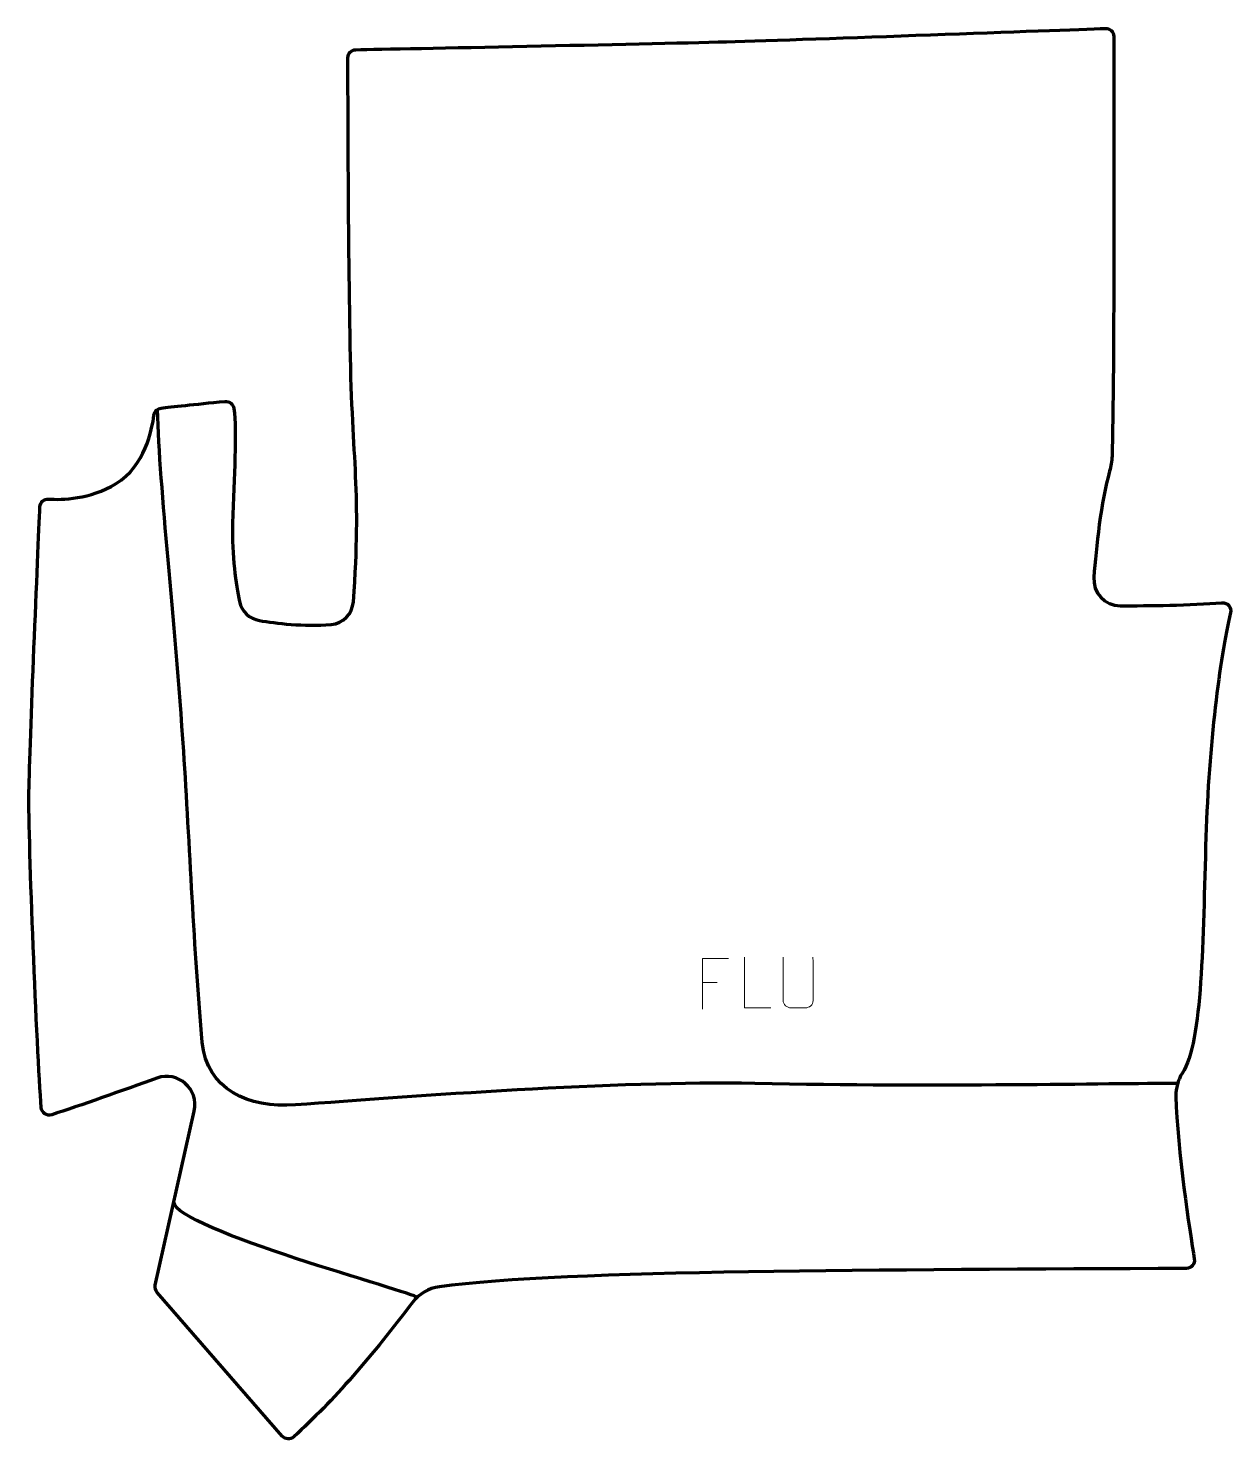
# Model space of a CAD drawing. Header units: millimetres. Extents: x -297 to 297, y -348 to 348.
import ezdxf

# ---------------------------------------------------------------- set-up
doc = ezdxf.new("R2010")
doc.units = ezdxf.units.MM
doc.header["$MEASUREMENT"] = 0
for name, color, linetype in [('layer 1', 7, 'Continuous'), ('layer 2', 7, 'Continuous'), ('layer 3', 7, 'Continuous')]:
    doc.layers.add(name, color=color, linetype=linetype)

msp = doc.modelspace()

# ---------------------------------------------------------------- linework, layer by layer
at = {"layer": 'layer 1', "color": 250, "lineweight": 9}
for points, knots in [([(48.7443, -110.9732), (48.7443, -110.9732), (35.8703, -110.9732), (35.8703, -110.9732), (35.8703, -110.9732), (35.8703, -110.9732), (35.8703, -135.9268), (35.8703, -135.9268)], [0, 0, 0, 0, 0.33333333, 0.33333333, 0.33333333, 0.33333333, 1, 1, 1, 1]), ([(69.5129, -135.3297), (69.5129, -135.3297), (56.5638, -135.3297), (56.5638, -135.3297), (56.5638, -135.3297), (56.5638, -135.3297), (56.5638, -110.3761), (56.5638, -110.3761)], [0, 0, 0, 0, 0.33333333, 0.33333333, 0.33333333, 0.33333333, 1, 1, 1, 1]), ([(90.3656, -110.3719), (90.3652, -115.9114), (90.461, -126.1132), (90.4614, -131.6536), (90.4614, -131.6536), (90.3216, -133.8931), (88.6444, -135.3193), (86.4967, -135.3298), (86.4967, -135.3298), (84.1648, -135.3294), (81.8329, -135.3294), (79.5014, -135.3298), (79.5014, -135.3298), (77.5764, -135.4313), (75.6043, -133.6148), (75.6155, -131.6703), (75.6155, -131.6703), (75.6158, -126.1084), (75.7112, -115.933), (75.7108, -110.3719)], [0, 0, 0, 0, 0.16666667, 0.16666667, 0.16666667, 0.16666667, 0.33333333, 0.33333333, 0.33333333, 0.33333333, 0.5, 0.5, 0.5, 0.5, 0.66666667, 0.66666667, 0.66666667, 0.66666667, 1, 1, 1, 1])]:
    msp.add_open_spline(points, degree=3, knots=knots, dxfattribs=at)
msp.add_open_spline([(35.8703, -122.8529), (35.8703, -122.8529), (43.0384, -122.8529), (43.0384, -122.8529)], degree=3, dxfattribs=at)
at = {"layer": 'layer 2', "color": 230, "lineweight": 200}
msp.add_open_spline([(269.4264, -179.0024), (269.3386, -174.997), (270.3521, -171.0208), (272.5065, -167.6472), (272.5065, -167.6472), (282.7671, -151.5807), (282.6087, -102.5893), (284.2064, -50.9296), (284.2064, -50.9296), (285.6136, -5.4241), (291.0217, 36.8321), (296.3444, 59.6801), (296.3444, 59.6801), (296.96, 62.3238), (294.8278, 64.8017), (292.1291, 64.5791), (292.1291, 64.5791), (276.7466, 63.3098), (255.5954, 63.089), (241.8748, 63.1024), (241.8748, 63.1024), (234.312, 63.1094), (228.3536, 69.5656), (228.9335, 77.1253), (228.9335, 77.1253), (230.0515, 91.6971), (232.3784, 114.5042), (236.713, 129.5149), (236.713, 129.5149), (237.414, 131.9424), (237.8168, 134.4428), (237.899, 136.9691), (237.899, 136.9691), (239.102, 174.0079), (238.8212, 317.7028), (238.7591, 344.0048), (238.7591, 344.0048), (238.7535, 346.2714), (236.877, 348.0812), (234.6175, 347.9972), (234.6175, 347.9972), (210.8106, 347.1118), (90.6912, 342.6636), (47.7511, 341.4479), (47.7511, 341.4479), (5.6958, 340.2573), (-112.1455, 337.9494), (-135.1322, 337.5031), (-135.1322, 337.5031), (-137.3085, 337.4608), (-139.0501, 335.6832), (-139.0508, 333.5005), (-139.0508, 333.5005), (-139.0561, 317.3165), (-139.0046, 253.6891), (-137.9364, 191.1204), (-137.9364, 191.1204), (-136.9292, 132.1269), (-132.3103, 120.972), (-136.3817, 64.9756), (-136.3817, 64.9756), (-136.8114, 59.0645), (-141.4758, 54.3379), (-147.3679, 53.8582), (-147.3679, 53.8582), (-160.9481, 52.7533), (-174.5205, 54.4074), (-182.7438, 55.7925), (-182.7438, 55.7925), (-187.6322, 56.6155), (-191.5085, 60.3563), (-192.5207, 65.2211), (-192.5207, 65.2211), (-194.2426, 73.498), (-196.4414, 87.5544), (-195.9652, 103.8006), (-195.9652, 103.8006), (-195.2843, 127.0049), (-193.7988, 148.6891), (-195.3277, 160.4553), (-195.3277, 160.4553), (-195.6082, 162.6145), (-197.5364, 164.1675), (-199.6979, 163.9548), (-199.6979, 163.9548), (-214.9429, 162.4537), (-226.0628, 161.2487), (-231.2317, 160.6761), (-231.2317, 160.6761), (-233.0654, 160.4729), (-234.521, 159.0392), (-234.7503, 157.2037), (-234.7503, 157.2037), (-235.6537, 149.9675), (-239.2895, 131.9639), (-253.4768, 123.3755), (-253.4768, 123.3755), (-266.4378, 115.5297), (-280.1036, 115.2768), (-286.736, 115.7499), (-286.736, 115.7499), (-288.9831, 115.9097), (-290.9174, 114.1856), (-291.0151, 111.9296), (-291.0151, 111.9296), (-291.9521, 90.3985), (-296.092, -5.6323), (-296.4306, -28.7159), (-296.4306, -28.7159), (-296.7862, -52.9599), (-292.5074, -156.1936), (-290.3734, -184.5576), (-290.3734, -184.5576), (-290.1791, -187.1435), (-287.6228, -188.8629), (-285.1607, -188.0688), (-285.1607, -188.0688), (-271.4353, -183.6422), (-249.9338, -175.9901), (-233.3268, -169.9868), (-233.3268, -169.9868), (-222.9382, -166.2312), (-212.508, -175.4521), (-214.9192, -186.2566), (-214.9192, -186.2566), (-214.9192, -186.2566), (-234.1043, -272.2328), (-234.1043, -272.2328), (-234.1043, -272.2328), (-234.3823, -273.4791), (-234.052, -274.7841), (-233.2143, -275.7461), (-233.2143, -275.7461), (-233.2143, -275.7461), (-171.4919, -346.6241), (-171.4919, -346.6241), (-171.4919, -346.6241), (-170.0268, -348.3061), (-167.4703, -348.4716), (-165.8136, -346.979), (-165.8136, -346.979), (-146.3106, -329.411), (-126.771, -306.563), (-107.2102, -280.674), (-107.2102, -280.674), (-103.9963, -276.4202), (-99.219, -273.6354), (-93.9433, -272.9281), (-93.9433, -272.9281), (-31.6057, -264.5694), (127.4976, -264.7691), (274.5509, -263.903), (274.5509, -263.903), (277.0059, -263.8885), (278.8653, -261.6805), (278.4678, -259.2516), (278.4678, -259.2516), (276.2541, -245.7229), (270.0082, -205.502), (269.4264, -179.0024)], degree=3, knots=[0, 0, 0, 0, 0.02439024, 0.02439024, 0.02439024, 0.02439024, 0.04878049, 0.04878049, 0.04878049, 0.04878049, 0.07317073, 0.07317073, 0.07317073, 0.07317073, 0.09756098, 0.09756098, 0.09756098, 0.09756098, 0.12195122, 0.12195122, 0.12195122, 0.12195122, 0.14634146, 0.14634146, 0.14634146, 0.14634146, 0.17073171, 0.17073171, 0.17073171, 0.17073171, 0.19512195, 0.19512195, 0.19512195, 0.19512195, 0.2195122, 0.2195122, 0.2195122, 0.2195122, 0.24390244, 0.24390244, 0.24390244, 0.24390244, 0.26829268, 0.26829268, 0.26829268, 0.26829268, 0.29268293, 0.29268293, 0.29268293, 0.29268293, 0.31707317, 0.31707317, 0.31707317, 0.31707317, 0.34146341, 0.34146341, 0.34146341, 0.34146341, 0.36585366, 0.36585366, 0.36585366, 0.36585366, 0.3902439, 0.3902439, 0.3902439, 0.3902439, 0.41463415, 0.41463415, 0.41463415, 0.41463415, 0.43902439, 0.43902439, 0.43902439, 0.43902439, 0.46341463, 0.46341463, 0.46341463, 0.46341463, 0.48780488, 0.48780488, 0.48780488, 0.48780488, 0.51219512, 0.51219512, 0.51219512, 0.51219512, 0.53658537, 0.53658537, 0.53658537, 0.53658537, 0.56097561, 0.56097561, 0.56097561, 0.56097561, 0.58536585, 0.58536585, 0.58536585, 0.58536585, 0.6097561, 0.6097561, 0.6097561, 0.6097561, 0.63414634, 0.63414634, 0.63414634, 0.63414634, 0.65853659, 0.65853659, 0.65853659, 0.65853659, 0.68292683, 0.68292683, 0.68292683, 0.68292683, 0.70731707, 0.70731707, 0.70731707, 0.70731707, 0.73170732, 0.73170732, 0.73170732, 0.73170732, 0.75609756, 0.75609756, 0.75609756, 0.75609756, 0.7804878, 0.7804878, 0.7804878, 0.7804878, 0.80487805, 0.80487805, 0.80487805, 0.80487805, 0.82926829, 0.82926829, 0.82926829, 0.82926829, 0.85365854, 0.85365854, 0.85365854, 0.85365854, 0.87804878, 0.87804878, 0.87804878, 0.87804878, 0.90243902, 0.90243902, 0.90243902, 0.90243902, 0.92682927, 0.92682927, 0.92682927, 0.92682927, 0.95121951, 0.95121951, 0.95121951, 0.95121951, 1, 1, 1, 1], dxfattribs=at)
at = {"layer": 'layer 3', "color": 142, "lineweight": 200}
msp.add_open_spline([(270.2415, -172.6838), (236.4059, -172.5787), (153.1341, -174.5821), (61.6945, -172.6838), (61.6945, -172.6838), (-7.1848, -171.254), (-106.7023, -179.0401), (-164.8997, -183.2244), (-164.8997, -183.2244), (-188.2931, -184.9065), (-208.7549, -175.585), (-210.9249, -152.2315), (-210.9249, -152.2315), (-215.0034, -108.33), (-217.1221, -53.4901), (-220.0819, -8.8037), (-220.0819, -8.8037), (-224.5255, 58.2894), (-231.8369, 119.84), (-233.0649, 159.9882)], degree=3, knots=[0, 0, 0, 0, 0.16666667, 0.16666667, 0.16666667, 0.16666667, 0.33333333, 0.33333333, 0.33333333, 0.33333333, 0.5, 0.5, 0.5, 0.5, 0.66666667, 0.66666667, 0.66666667, 0.66666667, 1, 1, 1, 1], dxfattribs=at)
msp.add_open_spline([(-105.0142, -278.2184), (-105.2263, -276.2853), (-224.0369, -244.4737), (-224.9673, -231.2863)], degree=3, dxfattribs=at)

doc.saveas('drawing.dxf')
